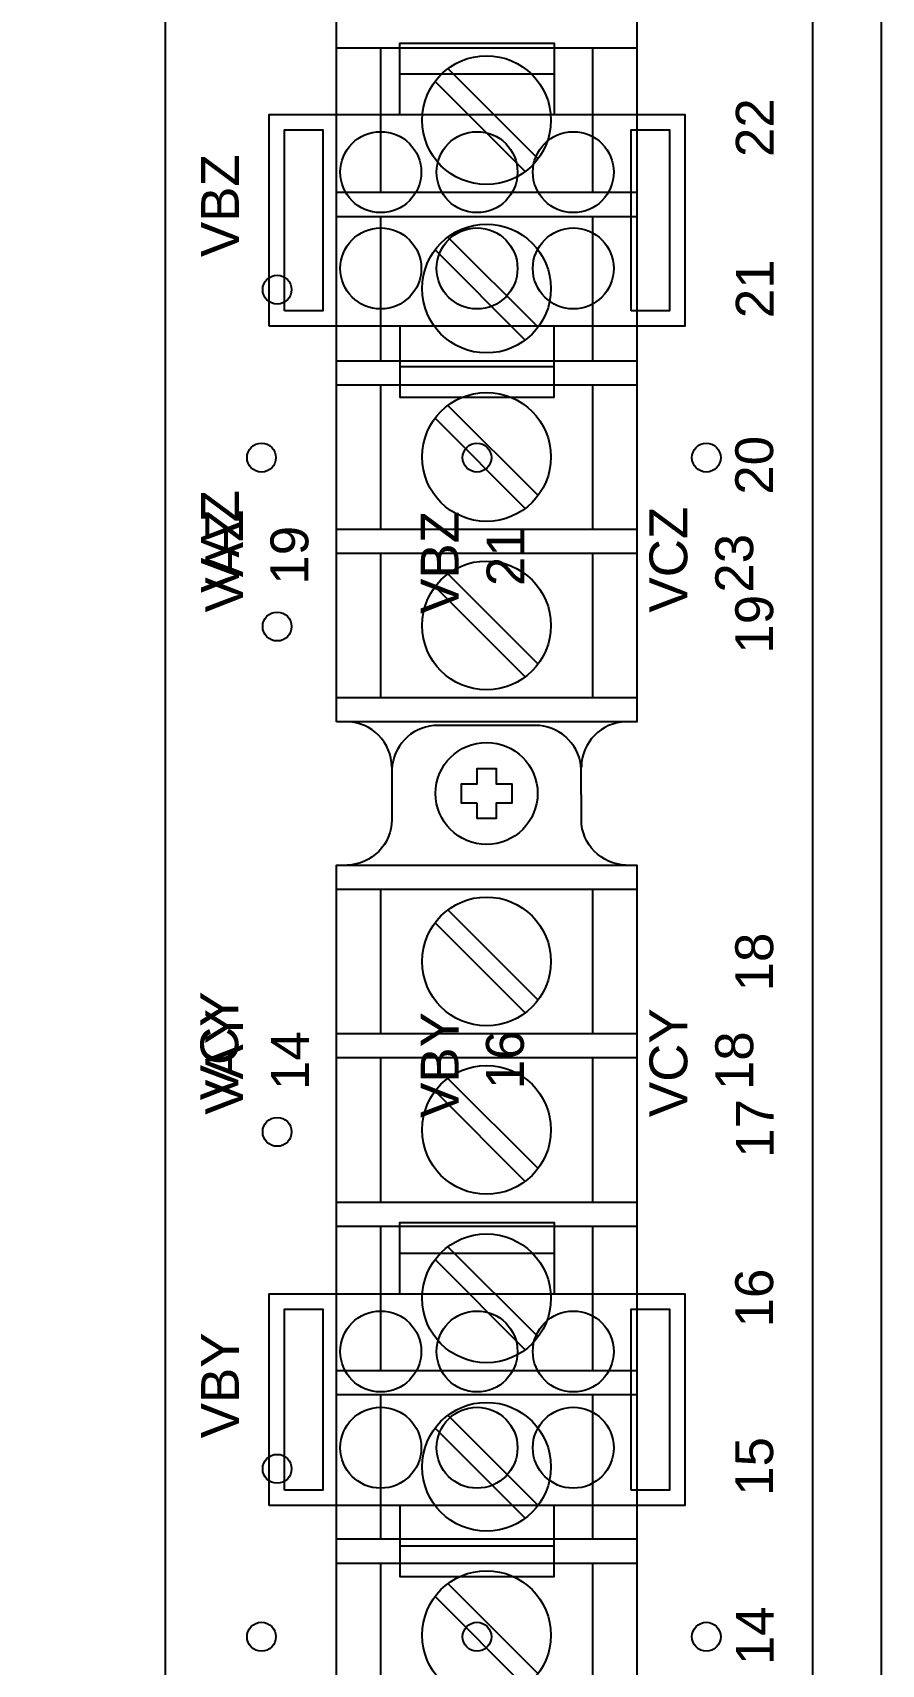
# Model space of a CAD drawing. Extents: x 1 to 47, y 1 to 34.6.
# Drawn here: x 38.656 to 40.86, y 10.742 to 14.98 of the extents above; entities that cross this region are included whole.
import ezdxf

# ---------------------------------------------------------------- set-up
doc = ezdxf.new("R2010")
doc.units = 0
doc.header["$MEASUREMENT"] = 0
for name, color, linetype in [('10_0______DWG_', 7, 'CONTINUOUS'), ('2_1__X__SCREW_TERMINAL_BLO', 7, 'CONTINUOUS'), ('2_2__2__CONNECTORIZED', 7, 'CONTINUOUS')]:
    doc.layers.add(name, color=color, linetype=linetype)
doc.styles.add('ARIAL', font='arial.ttf')

msp = doc.modelspace()

# ---------------------------------------------------------------- linework, layer by layer
at = {"layer": '10_0______DWG_'}
msp.add_lwpolyline([(40.7706, 20.575), (32.8906, 20.575, 0.414214), (32.8006, 20.485), (32.8006, 3.415, 0.414214), (32.8906, 3.325), (40.7706, 3.325, 0.381966), (40.86, 3.405), (40.86, 20.495, 0.381966)], format="xyb", close=True, dxfattribs=at)
msp.add_lwpolyline([(40.2278, 16.3305), (40.6308, 16.3305, -0.414214), (40.6808, 16.2805), (40.6808, 3.6192, -0.414214), (40.6308, 3.5692), (39.0508, 3.5692, -0.414214), (39.0008, 3.6192), (39.0008, 16.2805, -0.414214), (39.0508, 16.3305), (40.0227, 16.3305)], format="xyb", dxfattribs=at)
at = {"layer": '2_1__X__SCREW_TERMINAL_BLO'}
for points in [[(39.445, 13.1906), (39.445, 15.8781), (40.225, 15.8781), (40.225, 13.1906)], [(39.8102, 12.9794), (39.7699, 12.9794), (39.7699, 13.0293), (39.8102, 13.0293), (39.8102, 13.0695), (39.8601, 13.0695), (39.8601, 13.0293), (39.9001, 13.0293), (39.9001, 12.9794), (39.8601, 12.9794), (39.8601, 12.9392), (39.8102, 12.9392)], [(39.445, 10.1305), (39.445, 12.818), (40.225, 12.818), (40.225, 10.1305)]]:
    msp.add_lwpolyline(points, close=True, dxfattribs=at)
for points in [[(39.445, 14.9407), (40.225, 14.9407)], [(39.5601, 14.5657), (39.5601, 14.9407)], [(40.1099, 14.9407), (40.1099, 14.5657)], [(39.7345, 14.8869), (39.9686, 14.6527)], [(39.701, 14.8535), (39.9352, 14.6193)], [(39.445, 14.5657), (40.225, 14.5657)], [(39.445, 14.5031), (40.225, 14.5031)], [(39.5601, 14.1281), (39.5601, 14.5031)], [(40.1099, 14.5031), (40.1099, 14.1281)], [(39.701, 14.4159), (39.9352, 14.1818)], [(39.7345, 14.4494), (39.9686, 14.2152)], [(39.445, 14.1281), (40.225, 14.1281)], [(39.445, 14.0656), (40.225, 14.0656)], [(39.5601, 13.6906), (39.5601, 14.0656)], [(40.1099, 14.0656), (40.1099, 13.6906)], [(39.7345, 14.012), (39.9686, 13.7778)], [(39.701, 13.9786), (39.9352, 13.7444)], [(39.445, 13.6906), (40.225, 13.6906)], [(39.445, 13.6281), (40.225, 13.6281)], [(39.5601, 13.2531), (39.5601, 13.6281)], [(40.1099, 13.6281), (40.1099, 13.2531)], [(39.7345, 13.5745), (39.9686, 13.3403)], [(39.701, 13.541), (39.9352, 13.3069)], [(39.445, 13.2531), (40.225, 13.2531)], [(39.445, 12.7555), (40.225, 12.7555)], [(39.5601, 12.3805), (39.5601, 12.7555)], [(40.1099, 12.7555), (40.1099, 12.3805)], [(39.7345, 12.7018), (39.9686, 12.4677)], [(39.701, 12.6684), (39.9352, 12.4342)], [(39.445, 12.3805), (40.225, 12.3805)], [(39.445, 12.3181), (40.225, 12.3181)], [(39.5601, 11.9431), (39.5601, 12.3181)], [(40.1099, 12.3181), (40.1099, 11.9431)], [(39.7345, 12.2643), (39.9686, 12.0301)], [(39.701, 12.2309), (39.9352, 11.9967)], [(39.445, 11.9431), (40.225, 11.9431)], [(39.445, 11.8806), (40.225, 11.8806)], [(39.5601, 11.5056), (39.5601, 11.8806)], [(40.1099, 11.8806), (40.1099, 11.5056)], [(39.7345, 11.8268), (39.9686, 11.5926)], [(39.701, 11.7934), (39.9352, 11.5592)], [(39.445, 11.5056), (40.225, 11.5056)], [(39.445, 11.443), (40.225, 11.443)], [(39.5601, 11.068), (39.5601, 11.443)], [(40.1099, 11.443), (40.1099, 11.068)], [(39.7345, 11.3892), (39.9686, 11.1551)], [(39.701, 11.3558), (39.9352, 11.1217)], [(39.445, 11.068), (40.225, 11.068)], [(39.445, 11.0055), (40.225, 11.0055)], [(39.5601, 10.6305), (39.5601, 11.0055)], [(40.1099, 11.0055), (40.1099, 10.6305)], [(39.7345, 10.9519), (39.9686, 10.7177)], [(39.701, 10.9185), (39.9352, 10.6843)]]:
    msp.add_lwpolyline(points, dxfattribs=at)
for points in [[(39.589, 13.0726, 0.403969), (39.4731, 13.1905)], [(40.1969, 12.8182, -0.403969), (40.081, 12.9361), (40.0809, 13.0663, 0.374201), (39.9722, 13.1809), (39.6978, 13.1809, 0.374201), (39.589, 13.0663), (39.589, 12.9361, -0.403969), (39.4731, 12.8182)], [(40.1969, 13.1905, 0.403969), (40.081, 13.0726)]]:
    msp.add_lwpolyline(points, format="xyb", dxfattribs=at)
for centre, radius in [((39.8348, 14.7531), 0.1673), ((39.8348, 14.3156), 0.1673), ((39.2911, 14.3128), 0.0375), ((39.8348, 13.8782), 0.1673), ((39.8348, 13.4407), 0.1673), ((39.2911, 13.4378), 0.0375), ((39.835, 13.0044), 0.1324), ((39.8348, 12.568), 0.1673), ((39.8348, 12.1305), 0.1673), ((39.2911, 12.1253), 0.0375), ((39.8348, 11.693), 0.1673), ((39.8348, 11.2555), 0.1673), ((39.2911, 11.2502), 0.0375), ((39.8348, 10.8181), 0.1673)]:
    msp.add_circle(centre, radius, dxfattribs=at)
at = {"layer": '2_2__2__CONNECTORIZED'}
for points in [[(39.61, 14.7679), (39.61, 14.9529), (40.01, 14.9529), (40.01, 14.7679)], [(39.61, 14.873), (40.01, 14.873)], [(39.61, 14.2181), (39.61, 14.0331), (40.01, 14.0331), (40.01, 14.2181)], [(39.61, 14.113), (40.01, 14.113)], [(39.61, 11.7049), (39.61, 11.8899), (40.01, 11.8899), (40.01, 11.7049)], [(39.61, 11.81), (40.01, 11.81)], [(39.61, 11.1551), (39.61, 10.9701), (40.01, 10.9701), (40.01, 11.1551)], [(39.61, 11.05), (40.01, 11.05)]]:
    msp.add_lwpolyline(points, dxfattribs=at)
for points in [[(39.27, 14.2181), (39.27, 14.7679), (40.35, 14.7679), (40.35, 14.2181)], [(39.3101, 14.2581), (39.3101, 14.728), (39.41, 14.728), (39.41, 14.2581)], [(40.21, 14.2581), (40.21, 14.728), (40.3101, 14.728), (40.3101, 14.2581)], [(39.27, 11.1551), (39.27, 11.7049), (40.35, 11.7049), (40.35, 11.1551)], [(39.3101, 11.1951), (39.3101, 11.665), (39.41, 11.665), (39.41, 11.1951)], [(40.21, 11.1951), (40.21, 11.665), (40.3101, 11.665), (40.3101, 11.1951)]]:
    msp.add_lwpolyline(points, close=True, dxfattribs=at)
for centre, radius in [((39.5601, 14.6179), 0.1051), ((39.8102, 14.6179), 0.1051), ((40.0601, 14.6179), 0.1051), ((39.5601, 14.3679), 0.1051), ((39.8102, 14.3679), 0.1051), ((40.0601, 14.3679), 0.1051), ((39.2504, 13.8765), 0.0375), ((39.81, 13.8765), 0.0375), ((40.4055, 13.8765), 0.0375), ((39.5601, 11.5549), 0.1051), ((39.8102, 11.5549), 0.1051), ((40.0601, 11.5549), 0.1051), ((39.5601, 11.3049), 0.1051), ((39.8102, 11.3049), 0.1051), ((40.0601, 11.3049), 0.1051), ((39.2504, 10.814), 0.0375), ((39.81, 10.814), 0.0375), ((40.4055, 10.814), 0.0375)]:
    msp.add_circle(centre, radius, dxfattribs=at)

# ---------------------------------------------------------------- texts
at = {"layer": '2_1__X__SCREW_TERMINAL_BLO', "style": 'ARIAL'}
for s, p in [('22', (40.5806, 14.6572)), ('VBZ', (39.1919, 14.3974)), ('21', (40.5806, 14.2386)), ('20', (40.579, 13.7801)), ('VAZ', (39.1919, 13.5251)), ('19', (40.579, 13.3673)), ('18', (40.579, 12.4899)), ('VCY', (39.1903, 12.2075)), ('17', (40.5806, 12.0577)), ('16', (40.579, 11.6173)), ('VBY', (39.1919, 11.3294)), ('15', (40.579, 11.1798)), ('14', (40.5806, 10.7401))]:
    msp.add_text(s, height=0.09833, rotation=90, dxfattribs=at).set_placement(p)
at = {"layer": '2_2__2__CONNECTORIZED', "style": 'ARIAL'}
for s, p in [('VAZ', (39.2027, 13.4743)), ('VBZ', (39.7623, 13.4707)), ('VCZ', (40.3562, 13.4741)), ('19', (39.3721, 13.5465)), ('21', (39.9333, 13.5428)), ('23', (40.5272, 13.5257)), ('VAY', (39.2027, 12.1697)), ('VBY', (39.7623, 12.1616)), ('VCY', (40.3562, 12.1637)), ('14', (39.3737, 12.2338)), ('16', (39.9317, 12.236)), ('18', (40.5272, 12.2336))]:
    msp.add_text(s, height=0.09833, rotation=90, dxfattribs=at).set_placement(p)

doc.saveas('drawing.dxf')
